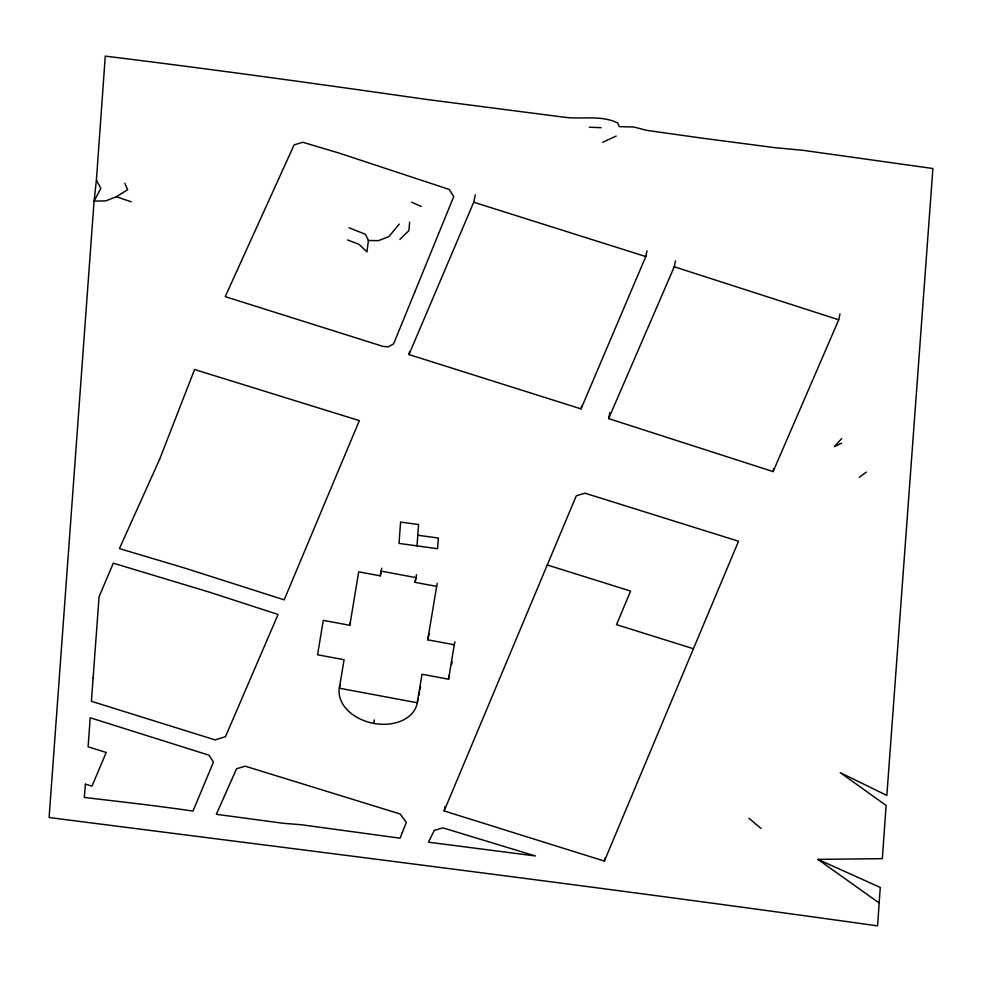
<?xml version="1.0" encoding="UTF-8"?>
<svg xmlns="http://www.w3.org/2000/svg" width="982" height="982" viewBox="0 0 982 982"><rect width="100%" height="100%" fill="white"/><g stroke="black" fill="none" stroke-linecap="round" stroke-linejoin="round"><path stroke-width="1.47" d="M96.396 180.136L105.27 56.121C212.296 69.268 319.027 84.059 425.722 99.329L564.024 117.189C581.884 119.669 600.751 114.71 617.678 122.971L619.323 126.653L633.856 126.997L646.659 130.361L702.879 138.253L775.449 147.742L802.576 150.258L932.9 168.511L886.844 795.42L840.236 772.65L886.132 805.449L882.327 858.661L817.932 859.385L879.16 902.986L877.577 925.879C601.745 887.176 325.275 852.879 49.1 817.515L94.063 201.163L96.396 180.136L100.839 188.372L94.063 201.163L105.958 200.844L116.404 196.731L127.685 189.686L124.775 183.278M417.019 545.894L418.565 524.548L400.595 522.068L399.036 543.414L437.604 548.729L438.377 538.05L417.792 535.227M879.16 902.986L880.277 887.458L817.932 859.385M409.654 222.141L408.868 230.647L399.907 239.461M348.978 227.763L365.488 234.33L368.41 240.516L366.924 251.895L359.056 244.346L347.567 239.952M418.185 698.362L417.276 702.756A39.648 28.282 11.7 0 1 373.663 723.39A39.648 28.282 11.7 0 1 339.342 688.222L344.093 659.72L317.554 654.785L323.287 620.342L349.825 625.288L358.725 571.855L380.28 575.869L380.881 572.948M380.28 575.869L381.679 568.197M437.26 583.455L436.659 586.377L415.104 582.363L415.889 577.612L381.065 571.119M454.899 641.835L454.285 644.757L427.759 639.822L436.659 586.377M340.054 684.749L339.342 688.222L417.276 702.756L422.027 674.253L448.553 679.2L454.285 644.757M349.825 625.288L350.427 622.367M646.978 250.827L645.8 256.56L581.025 408.88L408.954 354.551L409.568 351.593M408.954 354.551L473.729 202.218L475.251 194.841M373.663 723.39L374.375 719.916M415.104 582.363L416.503 574.691M427.759 639.822L428.974 633.967M418.786 695.44L419.4 692.506M420.001 689.585L420.615 686.663M448.553 679.2L449.461 674.806M451.585 664.568L452.186 661.647M444.134 810.936L576.287 495.787L584.99 493.185L738.525 541.229L604.384 861.079L444.134 810.936L445.042 806.504M581.025 408.88L581.614 406.02M604.384 861.079L604.986 858.17M840.015 313.823L838.751 319.788L773.104 471.593L608.619 418.602L609.871 412.71M608.619 418.602L674.266 266.785L675.518 260.893M773.104 471.593L773.742 468.61M399.244 224.068L388.897 236.564L378.512 240.651L368.41 240.516M841.709 438.586L834.332 446.65L841.586 443.189M859.287 477.215L866.394 472.121M602.653 142.304L616.205 136.044M589.31 127.206L601.07 127.685M547.269 564.994L630.604 591.066L616.512 624.662L693.439 648.734M473.729 202.218L645.8 256.56M674.266 266.785L838.751 319.788M116.404 196.731L131.195 201.813M411.581 202.206L421.229 206.441M748.91 818.215L761.038 828.489M85.385 784.164L84.317 797.458C120.405 801.693 156.875 805.78 192.988 811.071L213.475 762.044L208.908 755.17L90.209 717.768L88.11 746.786L106.203 752.482L91.989 786.14L85.385 784.164M93.118 677.838L91.4 701.295L215.083 739.888L225.443 736.733L278.078 614.474L209.117 592.06L113.311 563.177L99.084 596.688L93.118 677.838M159.612 459.343L119.436 548.594L184.911 568.136L284.191 599.842L359.351 420.615L194.583 369.514L159.612 459.343M402.289 832.552L400.067 838.198L301.56 824.77L283.111 823.272L216.335 814.311L236.564 768.759L245.181 766.181L400.177 813.992L406.303 822.413L402.289 832.552M414.87 291.814L393.61 343.86L388.332 346.781L383.299 346.486L225.222 296.65L294.097 144.894L302.726 142.267L338.876 153.008L449.24 189.452L453.733 196.645L414.87 291.814M434.339 830.379L428.41 842.175L535.325 855.948L442.956 827.887L434.339 830.379"/></g></svg>
